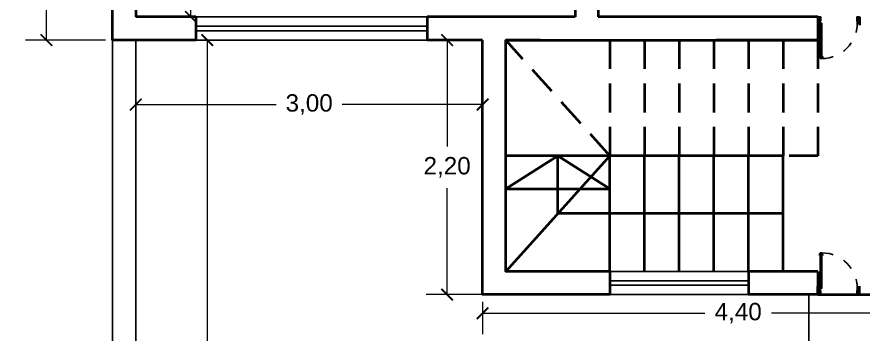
# Model space of a CAD drawing. Header units: millimetres. Extents: x 860 to 1444, y -43 to 267.
# Drawn here: x 1263.12 to 1270.44, y 245.56 to 248.3 of the extents above; entities that cross this region are included whole.
import ezdxf

# ---------------------------------------------------------------- set-up
doc = ezdxf.new("R2010")
doc.units = ezdxf.units.MM
doc.header["$MEASUREMENT"] = 0
doc.linetypes.add('DASHED', pattern=[0.75, 0.5, -0.25])
doc.styles.get("Standard").update_dxf_attribs({"font": 'arial.ttf'})
doc.dimstyles.new('Haidar', dxfattribs={"dimtxt": 0.15, "dimasz": 0.1, "dimexe": 0.18, "dimexo": 0.0625, "dimgap": 0.09, "dimtad": 0, "dimtih": 1, "dimtoh": 1, "dimrnd": 0.05, "dimzin": 0, "dimtxsty": 'Standard', "dimblk": 'ARCHTICK', "dimcen": 0.09, "dimclrd": 256, "dimclre": 256, "dimclrt": 256, "dimadec": 0, "dimazin": 0, "dimtfac": 1, "dimtofl": 0, "dimtmove": 0, "dimatfit": 3, "dimldrblk": 'ARCHTICK', "dimfxl": 0, "dimtolj": 1, "dimtzin": 0, "dimlwd": 5, "dimlwe": 5, "dimarcsym": 0})
pattern_1 = [(0, (-570.60621, -467.19772), (0.0254, 0.0254), [0.0254, -0.0254]), (90, (-570.58081, -467.19772), (-0.0254, 0.0254), [0.0254, -0.0254])]

# ---------------------------------------------------------------- blocks, each defined once
blk = doc.blocks.new('A$C4FAC6341')
at = {"ltscale": 0.4}
h = blk.add_hatch(dxfattribs=at)
h.set_pattern_fill('ZIGZAG', color=39, scale=0.008, style=0)
h.set_pattern_definition(pattern_1)
h.paths.add_polyline_path([(0.15, 1), (0, 1), (0, 0.93), (0.1, 0.93), (0.1, 0.945), (0.15, 0.945)])
h = blk.add_hatch(dxfattribs=at)
h.set_pattern_fill('ZIGZAG', color=39, scale=0.008, style=0)
h.set_pattern_definition(pattern_1)
h.paths.add_polyline_path([(0.15, 0.055), (0.149, 0.055, -0.238826), (0.145, 0.055), (0.1, 0.055), (0.1, 0.07), (0, 0.07), (0, 0), (0.15, 0)])
blk.add_hatch(color=34).paths.add_polyline_path([(0.151, 0.058, 1), (0.143, 0.058, 1)])
at = {"color": 34}
for p, q in [((0.15, 1), (0, 1)), ((0, 1), (0, 0.93)), ((0, 0.93), (0.1, 0.93)), ((0.1, 0.93), (0.1, 0.945)), ((0.1, 0.945), (0.15, 0.945)), ((0.15, 0.945), (0.15, 1)), ((0, 0.07), (0.1, 0.07)), ((0, 0), (0, 0.07)), ((0.1, 0.07), (0.1, 0.055)), ((0.1, 0.055), (0.15, 0.055)), ((1, 0.095), (0.15, 0.095)), ((0.15, 0.095), (0.15, 0.055)), ((0.15, 0.055), (1, 0.055)), ((0.15, 0.055), (0.15, 0)), ((1, 0.055), (1, 0.095)), ((0.15, 0), (0, 0))]:
    blk.add_line(p, q, dxfattribs=at)
at = {"lineweight": 40}
for p, q in [((0, 1), (0.2, 1)), ((0, 0), (0.2, 0))]:
    blk.add_line(p, q, dxfattribs=at)
at = {"color": 30}
for p, q in [((0.942, 0.11), (0.942, 0.105)), ((0.942, 0.105), (0.944, 0.105)), ((0.942, 0.045), (0.944, 0.045)), ((0.942, 0.04), (0.942, 0.045)), ((0.944, 0.105), (0.944, 0.108)), ((0.944, 0.045), (0.944, 0.042)), ((0.973, 0.1), (0.973, 0.095)), ((0.988, 0.1), (0.973, 0.1)), ((0.973, 0.095), (0.988, 0.095)), ((0.973, 0.05), (0.973, 0.055)), ((0.973, 0.055), (0.988, 0.055)), ((0.988, 0.05), (0.973, 0.05)), ((0.977, 0.104), (0.975, 0.104)), ((0.975, 0.104), (0.975, 0.1)), ((0.975, 0.1), (0.985, 0.1)), ((0.975, 0.05), (0.985, 0.05)), ((0.975, 0.046), (0.975, 0.05)), ((0.977, 0.046), (0.975, 0.046)), ((0.978, 0.105), (0.977, 0.105)), ((0.977, 0.105), (0.977, 0.104)), ((0.977, 0.104), (0.983, 0.104)), ((0.977, 0.046), (0.983, 0.046)), ((0.977, 0.045), (0.977, 0.046)), ((0.978, 0.045), (0.977, 0.045)), ((0.978, 0.105), (0.978, 0.109)), ((0.982, 0.105), (0.978, 0.105)), ((0.982, 0.045), (0.978, 0.045)), ((0.978, 0.045), (0.978, 0.041)), ((1, 0.055), (0.98, 0.055)), ((0.982, 0.105), (0.982, 0.11)), ((0.982, 0.105), (0.983, 0.105)), ((0.982, 0.045), (0.983, 0.045)), ((0.982, 0.045), (0.982, 0.04)), ((0.983, 0.105), (0.983, 0.104)), ((0.983, 0.104), (0.985, 0.104)), ((0.983, 0.046), (0.985, 0.046)), ((0.983, 0.045), (0.983, 0.046)), ((0.985, 0.104), (0.985, 0.1)), ((0.985, 0.046), (0.985, 0.05)), ((0.988, 0.095), (0.988, 0.1)), ((0.988, 0.055), (0.988, 0.05))]:
    blk.add_line(p, q, dxfattribs=at)
at = {"color": 34}
blk.add_circle((0.147, 0.058), 0.0036, dxfattribs=at)
at = {"color": 42, "linetype": 'DASHED', "ltscale": 0.4}
blk.add_arc((0.15, 0.095), 0.85, 0, 90, dxfattribs=at)
at = {"color": 30}
for centre, radius, start, end in [((0.962, 0.072), 0.0425, 61.9275, 118.0725), ((0.962, 0.077), 0.0425, 241.9275, 298.0725), ((0.961, 0.065), 0.0469, 69.2565, 111.7592), ((0.961, 0.085), 0.0469, 248.2408, 290.7435)]:
    blk.add_arc(centre, radius, start, end, dxfattribs=at)
blk = doc.blocks.new('*U310')
at = {"color": 24}
for p, q in [((64.7113, 60.0544), (65.9113, 60.0544)), ((64.7113, 59.8544), (65.9113, 59.8544))]:
    blk.add_line(p, q, dxfattribs=at)
at = {"lineweight": 40}
for p, q in [((64.7113, 60.0544), (64.7113, 59.8544)), ((65.9113, 60.0544), (65.9113, 59.8544))]:
    blk.add_line(p, q, dxfattribs=at)
at = {"color": 44}
for p, q in [((64.7113, 59.9744), (65.9113, 59.9744)), ((64.7113, 59.9344), (65.9113, 59.9344))]:
    blk.add_line(p, q, dxfattribs=at)
blk = doc.blocks.new('*U233')
at = {"color": 24}
for p, q in [((63.9113, 60.0544), (65.9113, 60.0544)), ((63.9113, 59.8544), (65.9113, 59.8544))]:
    blk.add_line(p, q, dxfattribs=at)
at = {"lineweight": 40}
for p, q in [((63.9113, 60.0544), (63.9113, 59.8544)), ((65.9113, 60.0544), (65.9113, 59.8544))]:
    blk.add_line(p, q, dxfattribs=at)
at = {"color": 44}
for p, q in [((63.9113, 59.9744), (65.9113, 59.9744)), ((63.9113, 59.9344), (65.9113, 59.9344))]:
    blk.add_line(p, q, dxfattribs=at)
blk = doc.blocks.new('_ArchTick')
at = {"color": 0, "linetype": 'ByBlock', "const_width": 0.15}
blk.add_lwpolyline([(-0.5, -0.5), (0.5, 0.5)], dxfattribs=at)
blk = doc.blocks.new('*D327')
at = {"lineweight": 5, "transparency": 16777216}
for p, q in [((1263.886, 259.7044), (1263.1967, 259.7044)), ((1263.3767, 259.7044), (1263.3767, 254.0845)), ((1263.3767, 248.1044), (1263.3767, 253.7242)), ((1263.886, 248.1044), (1263.1967, 248.1044))]:
    blk.add_line(p, q, dxfattribs=at)
at = {"layer": 'Defpoints', "color": 0, "transparency": 16777216}
for p in [(1263.9485, 259.7044), (1263.3767, 248.1044), (1263.9485, 248.1044)]:
    blk.add_point(p, dxfattribs=at)
at = {"lineweight": 5, "transparency": 16777216, "xscale": 0.1, "yscale": 0.1, "zscale": 0.1}
for p, rotation in [((1263.3767, 259.7044), 90), ((1263.3767, 248.1044), 270)]:
    blk.add_blockref('_ArchTick', p, dxfattribs=dict(at, rotation=rotation))
at = {"lineweight": 40, "transparency": 16777216, "insert": (1263.3767, 253.9044), "char_height": 0.15, "attachment_point": 5}
blk.add_mtext('\\A1;11,60', dxfattribs=at)
blk = doc.blocks.new('*D328')
at = {"lineweight": 5, "transparency": 16777216}
for p, q in [((1264.1485, 247.5877), (1264.1485, 247.3673)), ((1264.1485, 247.5473), (1265.364, 247.5473)), ((1267.1485, 247.5473), (1265.933, 247.5473)), ((1267.1485, 247.5877), (1267.1485, 247.3673))]:
    blk.add_line(p, q, dxfattribs=at)
at = {"layer": 'Defpoints', "color": 0, "transparency": 16777216}
for p in [(1264.1485, 247.6502), (1267.1485, 247.6502), (1264.1485, 247.5473)]:
    blk.add_point(p, dxfattribs=at)
at = {"lineweight": 5, "transparency": 16777216, "xscale": 0.1, "yscale": 0.1, "zscale": 0.1, "rotation": 180}
blk.add_blockref('_ArchTick', (1264.1485, 247.5473), dxfattribs=at)
at = {"lineweight": 5, "transparency": 16777216, "xscale": 0.1, "yscale": 0.1, "zscale": 0.1}
blk.add_blockref('_ArchTick', (1267.1485, 247.5473), dxfattribs=at)
at = {"lineweight": 40, "transparency": 16777216, "insert": (1265.6485, 247.5473), "char_height": 0.15, "attachment_point": 5}
blk.add_mtext('\\A1;3,00', dxfattribs=at)
blk = doc.blocks.new('*D329')
at = {"lineweight": 5, "transparency": 16777216}
for p, q in [((1264.6067, 250.8044), (1264.4455, 250.8044)), ((1264.6255, 250.8044), (1264.6255, 249.7345)), ((1264.6255, 248.3044), (1264.6255, 249.3742)), ((1264.6067, 248.3044), (1264.4455, 248.3044))]:
    blk.add_line(p, q, dxfattribs=at)
at = {"layer": 'Defpoints', "color": 0, "transparency": 16777216}
for p in [(1264.6255, 250.8044), (1264.6692, 250.8044), (1264.6692, 248.3044)]:
    blk.add_point(p, dxfattribs=at)
at = {"lineweight": 5, "transparency": 16777216, "xscale": 0.1, "yscale": 0.1, "zscale": 0.1}
for p, rotation in [((1264.6255, 250.8044), 90), ((1264.6255, 248.3044), 270)]:
    blk.add_blockref('_ArchTick', p, dxfattribs=dict(at, rotation=rotation))
at = {"lineweight": 40, "transparency": 16777216, "insert": (1264.6255, 249.5544), "char_height": 0.15, "attachment_point": 5}
blk.add_mtext('\\A1;2,50', dxfattribs=at)
blk = doc.blocks.new('*D331')
at = {"lineweight": 5, "transparency": 16777216}
for p, q in [((1264.7317, 248.1044), (1264.9471, 248.1044)), ((1264.7671, 248.1044), (1264.7671, 244.0845)), ((1264.7671, 239.7044), (1264.7671, 243.7242)), ((1264.7317, 239.7044), (1264.9471, 239.7044))]:
    blk.add_line(p, q, dxfattribs=at)
at = {"layer": 'Defpoints', "color": 0, "transparency": 16777216}
for p in [(1264.6692, 248.1044), (1264.6692, 239.7044), (1264.7671, 239.7044)]:
    blk.add_point(p, dxfattribs=at)
at = {"lineweight": 5, "transparency": 16777216, "xscale": 0.1, "yscale": 0.1, "zscale": 0.1}
for p, rotation in [((1264.7671, 248.1044), 90), ((1264.7671, 239.7044), 270)]:
    blk.add_blockref('_ArchTick', p, dxfattribs=dict(at, rotation=rotation))
at = {"lineweight": 40, "transparency": 16777216, "insert": (1264.7671, 243.9044), "char_height": 0.15, "attachment_point": 5}
blk.add_mtext('\\A1;8,40', dxfattribs=at)
blk = doc.blocks.new('*D334')
at = {"lineweight": 5, "transparency": 16777216}
for p, q in [((1266.913, 248.1044), (1266.6614, 248.1044)), ((1266.8414, 248.1044), (1266.8414, 247.1845)), ((1266.8414, 245.9044), (1266.8414, 246.8242)), ((1267.286, 245.9044), (1266.6614, 245.9044))]:
    blk.add_line(p, q, dxfattribs=at)
at = {"layer": 'Defpoints', "color": 0, "transparency": 16777216}
for p in [(1266.8414, 248.1044), (1266.9755, 248.1044), (1267.3485, 245.9044)]:
    blk.add_point(p, dxfattribs=at)
at = {"lineweight": 5, "transparency": 16777216, "xscale": 0.1, "yscale": 0.1, "zscale": 0.1}
for p, rotation in [((1266.8414, 248.1044), 90), ((1266.8414, 245.9044), 270)]:
    blk.add_blockref('_ArchTick', p, dxfattribs=dict(at, rotation=rotation))
at = {"lineweight": 40, "transparency": 16777216, "insert": (1266.8414, 247.0044), "char_height": 0.15, "attachment_point": 5}
blk.add_mtext('\\A1;2,20', dxfattribs=at)
blk = doc.blocks.new('*D336')
at = {"lineweight": 5, "transparency": 16777216}
for p, q in [((1267.1485, 245.8419), (1267.1485, 245.5634)), ((1271.5685, 245.8419), (1271.5685, 245.5634)), ((1267.1485, 245.7434), (1269.0709, 245.7434)), ((1271.5685, 245.7434), (1269.6461, 245.7434))]:
    blk.add_line(p, q, dxfattribs=at)
at = {"layer": 'Defpoints', "color": 0, "transparency": 16777216}
for p in [(1267.1485, 245.9044), (1271.5685, 245.9044), (1267.1485, 245.7434)]:
    blk.add_point(p, dxfattribs=at)
at = {"lineweight": 5, "transparency": 16777216, "xscale": 0.1, "yscale": 0.1, "zscale": 0.1, "rotation": 180}
blk.add_blockref('_ArchTick', (1267.1485, 245.7434), dxfattribs=at)
at = {"lineweight": 5, "transparency": 16777216, "xscale": 0.1, "yscale": 0.1, "zscale": 0.1}
blk.add_blockref('_ArchTick', (1271.5685, 245.7434), dxfattribs=at)
at = {"lineweight": 40, "transparency": 16777216, "insert": (1269.3585, 245.7434), "char_height": 0.15, "attachment_point": 5}
blk.add_mtext('\\A1;4,40', dxfattribs=at)

msp = doc.modelspace()

# ---------------------------------------------------------------- linework, layer by layer
at = {"color": 0, "lineweight": 40}
msp.add_line((1264.14848, 250.80439), (1264.14848, 248.30439), dxfattribs=at)
at = {"lineweight": 40}
for p, q in [((1264.66917, 248.30439), (1264.14848, 248.30439)), ((1267.94848, 248.30439), (1266.66917, 248.30439)), ((1269.74848, 248.30439), (1268.14848, 248.30439)), ((1264.66917, 248.10439), (1263.94848, 248.10439)), ((1267.14848, 248.10439), (1266.66917, 248.10439)), ((1267.64848, 248.10439), (1267.34848, 248.10439)), ((1268.22296, 248.10439), (1268.66848, 248.10439)), ((1268.24848, 247.10439), (1267.34848, 247.10439)), ((1268.24848, 247.10439), (1267.34848, 246.10439)), ((1268.24848, 246.10439), (1268.24848, 247.10439)), ((1269.74848, 247.10439), (1268.24848, 247.10439)), ((1268.54848, 246.10439), (1268.54848, 247.10439)), ((1268.84848, 246.10439), (1268.84848, 247.10439)), ((1269.14848, 246.10439), (1269.14848, 247.10439)), ((1269.14848, 246.10439), (1269.14848, 247.10439)), ((1269.44848, 246.10439), (1269.44848, 247.10439)), ((1269.74848, 246.10439), (1269.74848, 247.10439)), ((1268.24848, 246.10439), (1268.24848, 245.90439)), ((1269.44848, 246.10439), (1269.44848, 245.90439)), ((1270.04848, 246.10439), (1270.04848, 245.90439))]:
    msp.add_line(p, q, dxfattribs=at)
at = {"linetype": 'DASHED', "lineweight": 40, "ltscale": 0.5}
for p, q in [((1268.24848, 247.10439), (1267.34848, 248.10439)), ((1268.24848, 248.10439), (1268.24848, 247.10439)), ((1268.54848, 248.10439), (1268.54848, 247.10439)), ((1268.84848, 248.10439), (1268.84848, 247.10439)), ((1269.14848, 248.10439), (1269.14848, 247.10439)), ((1269.14848, 248.10439), (1269.14848, 247.10439)), ((1269.44848, 248.10439), (1269.44848, 247.10439)), ((1269.74848, 248.10439), (1269.74848, 247.10439)), ((1270.04848, 248.10439), (1270.04848, 247.10439)), ((1270.04848, 247.10439), (1269.74848, 247.10439))]:
    msp.add_line(p, q, dxfattribs=at)
msp.add_line((1269.96848, 245.90439), (1269.96848, 239.70439))
at = {"lineweight": 40}
for points in [[(1263.94848, 248.20439), (1263.94848, 259.70439), (1264.14848, 259.70439)], [(1263.94848, 248.10439), (1263.94848, 259.70439), (1275.94848, 259.70439), (1275.94848, 248.10439)], [(1267.94848, 251.10439), (1267.94848, 248.30439)], [(1268.14848, 251.10439), (1268.14848, 248.30439)], [(1264.14848, 250.80439), (1264.14848, 248.30439)], [(1264.14848, 250.80439), (1264.14848, 248.30439)], [(1264.14848, 250.80439), (1264.14848, 248.30439)], [(1264.66917, 248.30439), (1264.66917, 248.10439)], [(1266.66917, 248.30439), (1266.66917, 248.10439)], [(1269.46848, 248.30439), (1268.96848, 248.30439)], [(1270.04848, 248.30439), (1269.56848, 248.30439)], [(1270.04848, 248.30439), (1270.04848, 248.10439)], [(1268.24848, 245.90439), (1267.14848, 245.90439), (1267.14848, 248.10439)], [(1268.24848, 246.10439), (1267.34848, 246.10439), (1267.34848, 248.10439), (1270.04848, 248.10439)], [(1270.04848, 248.10439), (1269.16848, 248.10439)], [(1269.74848, 246.60439), (1267.79848, 246.60439), (1267.79848, 247.10439), (1267.34848, 246.81722), (1268.24848, 246.81722), (1267.79848, 247.10439)], [(1270.04848, 246.10439), (1269.44848, 246.10439)], [(1270.04848, 246.10439), (1270.04848, 245.90439)], [(1270.04848, 245.90439), (1270.04848, 245.90439), (1269.44848, 245.90439)], [(1270.04848, 245.90439), (1271.56848, 245.90439)]]:
    msp.add_lwpolyline(points, dxfattribs=at)
for points in [[(1263.94848, 248.20439), (1263.94848, 239.70439), (1275.94848, 239.70439), (1275.94848, 248.20439)], [(1264.14848, 239.70439), (1264.14848, 239.70439), (1264.14848, 248.10439)], [(1275.94848, 246.90439), (1275.94848, 239.70439), (1263.94848, 239.70439), (1263.94848, 247.21551)]]:
    msp.add_lwpolyline(points)

# ---------------------------------------------------------------- block references
at = {"xscale": -1}
msp.add_blockref('*U233', (1330.58044, 188.25), dxfattribs=at)
at = {"lineweight": 15, "ltscale": 0.4, "yscale": 0.36, "zscale": 0.36, "rotation": 270}
for p, xscale in [((1270.04848, 248.30438), 0.36), ((1270.04848, 245.90439), -0.36)]:
    msp.add_blockref('A$C4FAC6341', p, dxfattribs=dict(at, xscale=xscale))
msp.add_blockref('*U310', (1203.53721, 186.05))

# ---------------------------------------------------------------- dimensions: what is measured, and where the dimension line sits
at = {"lineweight": 40}
for base, p1, p2, picture, middle in [((1263.37675, 248.10439), (1263.94848, 259.70439), (1263.94848, 248.10439), '*D327', (1263.37675, 253.90439)), ((1264.62553, 250.80439), (1264.66917, 248.30439), (1264.66917, 250.80439), '*D329', (1264.62553, 249.55439)), ((1264.76711, 239.70439), (1264.66917, 248.10439), (1264.66917, 239.70439), '*D331', (1264.76711, 243.90439)), ((1266.84138, 248.10439), (1267.34848, 245.90439), (1266.97554, 248.10439), '*D334', (1266.84138, 247.00439))]:
    dim = msp.add_linear_dim(base=base, p1=p1, p2=p2, angle=90, dimstyle='Haidar', dxfattribs=at)
    dim.commit()
    dim.dimension.update_dxf_attribs({"geometry": picture, "text_midpoint": middle})
for base, p1, p2, picture, middle in [((1264.14848, 247.54725), (1267.14848, 247.65018), (1264.14848, 247.65018), '*D328', (1265.64848, 247.54725)), ((1267.14848, 245.74343), (1271.56848, 245.90439), (1267.14848, 245.90439), '*D336', (1269.35848, 245.74343))]:
    dim = msp.add_linear_dim(base=base, p1=p1, p2=p2, dimstyle='Haidar', dxfattribs=at)
    dim.commit()
    dim.dimension.update_dxf_attribs({"geometry": picture, "text_midpoint": middle})

doc.saveas('drawing.dxf')
